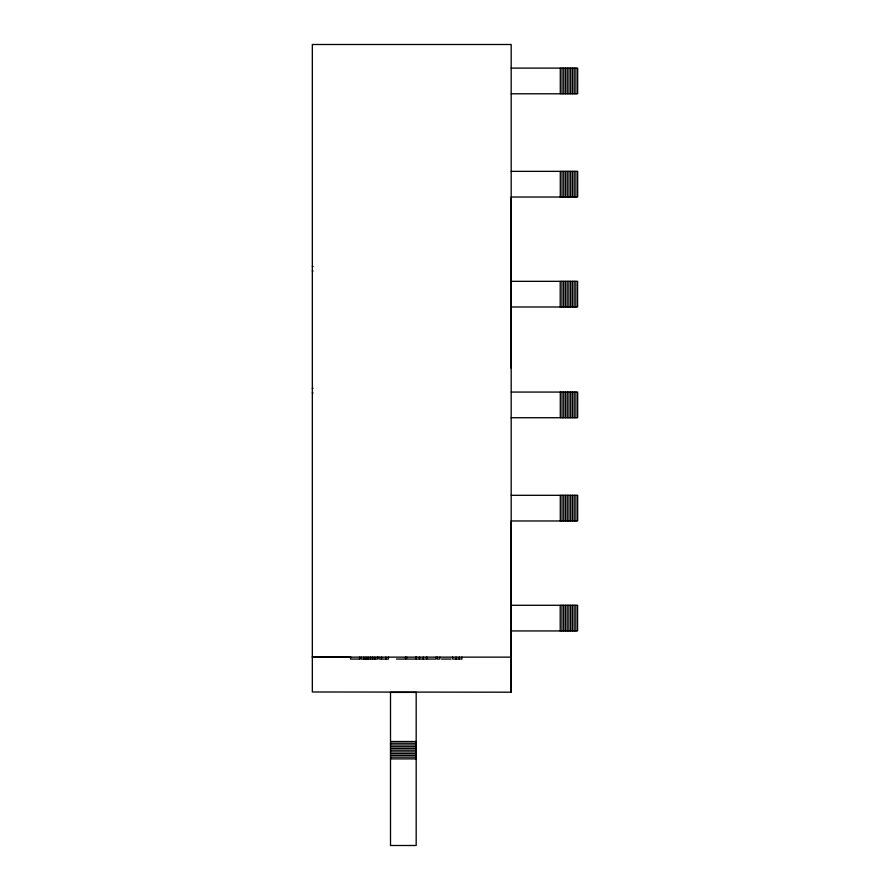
<?xml version="1.0" encoding="UTF-8"?>
<svg xmlns="http://www.w3.org/2000/svg" width="890" height="890" viewBox="0 0 890 890"><rect width="100%" height="100%" fill="white"/><g stroke="black" fill="none" stroke-linecap="round" stroke-linejoin="round"><path stroke-width="1.33" d="M511.183 368.249L511.183 197.024L577.666 197.024L577.666 171.358L511.183 171.358M511.183 692.198L511.183 44.5L312.334 44.5L312.334 691.986L511.183 692.198L511.183 520.973L577.666 520.973L577.666 495.307L511.183 495.307M511.183 68.118L577.666 68.118L577.666 93.784L511.183 93.784M312.334 266.466L313.091 266.466M312.334 271.027L313.091 271.027M511.105 281.329L577.588 281.329L577.588 306.994L511.105 306.994M312.334 388.274L313.091 388.274M511.183 392.067L577.666 392.067L577.666 417.733L511.183 417.733M312.334 392.991L313.091 392.991M511.105 605.278L577.588 605.278L577.588 630.943L511.105 630.943M312.334 657.131L511.183 657.131M359.949 659.056L350.515 659.056L350.627 657.131M396.428 659.056L405.862 659.056M441.596 659.056L451.119 659.056M390.51 741.504L416.175 741.504M390.51 743.239L416.175 743.239M390.51 744.975L416.175 744.975M390.51 746.71L416.175 746.71M390.51 748.446L416.175 748.446M390.51 750.192L416.175 750.192M390.51 751.928L416.175 751.928M390.51 753.663L416.175 753.663M390.51 755.399L416.175 755.399M390.51 757.134L416.175 757.134M390.51 758.881L416.175 758.881M312.334 656.931L350.793 657.098M575.93 68.118L575.93 93.784M575.93 171.358L575.93 197.024M575.852 281.329L575.852 306.994M575.93 392.067L575.93 417.733M575.93 495.307L575.93 520.973M575.852 605.278L575.852 630.943M574.195 68.118L574.195 93.784M574.195 171.358L574.195 197.024M574.195 392.067L574.195 417.733M574.195 495.307L574.195 520.973M574.117 281.329L574.117 306.994M574.117 605.278L574.117 630.943M572.459 68.118L572.459 93.784M572.459 171.358L572.459 197.024M572.37 281.329L572.37 306.994M572.459 392.067L572.459 417.733M572.459 495.307L572.459 520.973M572.37 605.278L572.37 630.943M570.712 68.118L570.712 93.784M570.712 171.358L570.712 197.024M570.712 392.067L570.712 417.733M570.712 495.307L570.712 520.973M570.635 281.329L570.635 306.994M570.635 605.278L570.635 630.943M568.977 68.118L568.977 93.784M568.977 171.358L568.977 197.024M568.977 392.067L568.977 417.733M568.977 495.307L568.977 520.973M568.899 281.329L568.899 306.994M568.899 605.278L568.899 630.943M567.241 68.118L567.241 93.784M567.241 171.358L567.241 197.024M567.164 281.329L567.164 306.994M567.241 392.067L567.241 417.733M567.241 495.307L567.241 520.973M567.164 605.278L567.164 630.943M565.506 68.118L565.506 93.784M565.506 171.358L565.506 197.024M565.506 392.067L565.506 417.733M565.506 495.307L565.506 520.973M565.428 281.329L565.428 306.994M565.428 605.278L565.428 630.943M563.77 68.118L563.77 93.784M563.77 171.358L563.77 197.024M563.682 281.329L563.682 306.994M563.77 392.067L563.77 417.733M563.77 495.307L563.77 520.973M563.682 605.278L563.682 630.943M562.024 68.118L562.024 93.784M562.024 171.358L562.024 197.024M561.946 281.329L561.946 306.994M562.024 392.067L562.024 417.733M562.024 495.307L562.024 520.973M561.946 605.278L561.946 630.943M560.288 68.118L560.288 93.784M560.288 171.358L560.288 197.024M560.288 392.067L560.288 417.733M560.288 495.307L560.288 520.973M560.211 281.329L560.211 306.994M560.211 605.278L560.211 630.943M461.888 657.131L461.888 659.056L452.632 659.056L452.632 657.131M459.296 657.131L459.296 659.056M456.08 657.131L456.08 659.056M439.882 657.131L439.882 659.056L437.268 659.056L437.268 657.131M436.011 657.131L436.011 659.056L427.011 659.056L427.011 657.131M426.544 657.131L426.544 659.056L416.286 659.056L416.286 657.131M423.329 657.131L423.329 659.056M419.49 657.131L419.49 659.056M415.775 657.131L415.775 659.056L406.774 659.056L406.774 657.131M405.517 657.131L405.517 659.056M388.452 657.131L388.452 659.056L378.929 659.056L378.929 657.131M385.848 657.131L385.848 659.056M381.532 657.131L381.532 659.056M377.449 657.131L377.449 659.056L361.184 659.056L361.184 657.131M374.824 657.131L374.824 659.056M372.61 657.131L372.61 659.056M370.463 657.131L370.463 659.056M368.104 657.131L368.104 659.056M366.024 657.131L366.024 659.056M363.832 657.131L363.832 659.056M359.605 657.131L359.605 659.056M416.175 692.398L390.51 692.398L390.51 845.5L416.175 845.5L416.175 692.398"/></g></svg>
